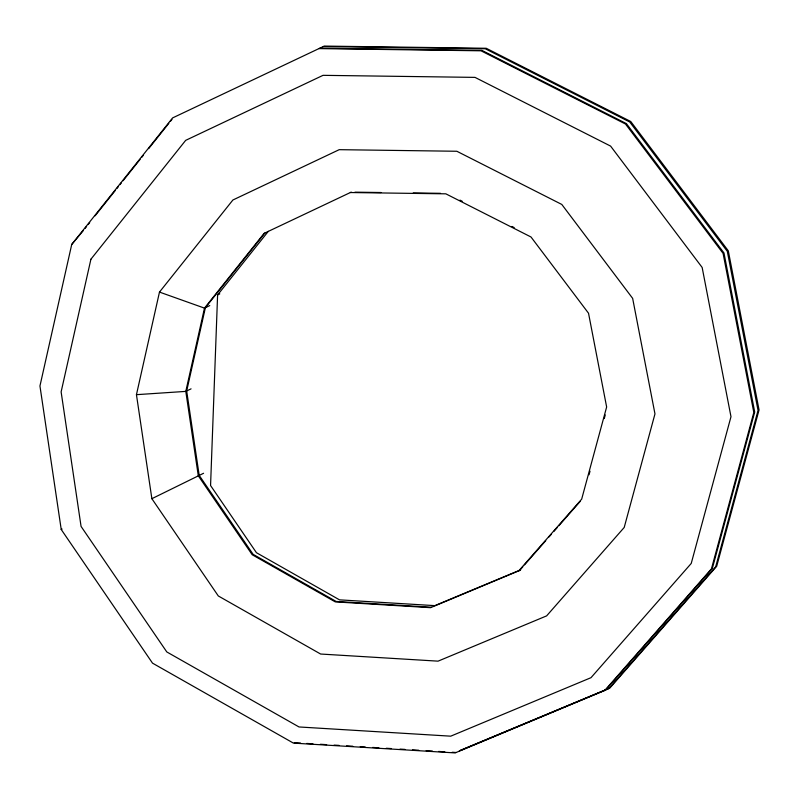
<?xml version="1.0" encoding="UTF-8"?>
<svg xmlns="http://www.w3.org/2000/svg" width="799" height="799" viewBox="0 0 799 799"><rect width="100%" height="100%" fill="white"/><g stroke="black" fill="none" stroke-linecap="round" stroke-linejoin="round"><path stroke-width="1.2" d="M268.304 231.35L217.598 294.951L210.566 485.532L256.459 552.718L339.505 599.849L434.816 605.632L520.638 569.837M460.344 750.391L609.857 688.059L716.683 566.291L759.05 409.927L728.308 250.846L630.741 121.508L486.231 48.27L324.254 46.082L172.614 117.912L71.73 244.454L39.95 385.987L61.223 529.487L152.519 663.15L293.423 743.11L455.12 752.918L605.502 690.156L712.338 568.389L754.705 412.024L723.964 252.943L626.386 123.605L481.877 50.367L319.91 48.18M136.449 394.676L159.48 292.084L232.899 200L339.215 149.673L456.848 151.261L561.797 204.444L632.648 298.377L654.97 413.902L624.209 527.45L546.626 615.879L438.052 661.153L320.629 654.031L218.307 595.964L151.87 498.696L136.449 394.676L185.797 391.39L191.061 388.853M589.033 474.796L590.012 471.2M604.274 418.536L605.252 414.941M83.476 230.402L71.73 244.454M85.024 228.454L86.582 226.507M88.13 224.559L89.688 222.611M95.111 215.8L115.296 190.492M116.844 188.544L118.402 186.596M119.95 184.649L121.498 182.701M123.056 180.754L140.125 159.341M141.683 157.393L143.231 155.445M148.664 148.634L168.839 123.326M170.397 121.378L171.945 119.431M264.958 232.958L205.373 307.705L186.676 390.971L199.191 475.385L253.113 554.336L336.159 601.457L431.46 607.24M518.701 570.925L581.672 499.155L606.641 406.991L588.523 313.228L531.005 236.993L445.832 193.827L350.362 192.539M522.856 566.771L519.58 570.506L430.581 607.669L335.28 601.887L252.224 554.756L198.302 475.814L185.797 391.39L204.484 308.124L264.07 233.388L351.25 192.11M524.494 564.913L545.757 540.673M549.023 536.948L551.48 534.151M553.927 531.355L557.203 527.63M558.841 525.762L580.094 501.522M604.623 690.586L711.45 568.818L753.817 412.444L723.085 253.373L625.507 124.025L480.998 50.796L319.021 48.609M151.87 498.696L203.575 473.278M217.598 294.951L219.775 293.892M209.747 305.588L204.484 308.124L159.48 292.084M61.223 529.487L62.102 529.058M459.345 750.88L608.858 688.538L715.684 566.771L758.051 410.406L727.31 251.325L629.742 121.987L485.233 48.749L323.255 46.562M354.966 192.169L381.003 192.519M413.243 192.949L440.519 193.318M294.302 742.68L300.524 743.06M306.746 743.44L312.958 743.819M320.429 744.269L326.641 744.648M334.102 745.097L339.086 745.397M346.546 745.857L352.768 746.226M360.229 746.685L365.203 746.985M372.664 747.435L378.886 747.814M386.346 748.264L391.32 748.573M400.029 749.092L405.003 749.402M412.464 749.852L418.686 750.231M426.147 750.68L432.369 751.06M438.581 751.44L444.803 751.809M452.264 752.268L455.999 752.488M459.994 200.13L462.202 201.248M511.979 226.477L514.196 227.595M90.916 259.206L61.124 391.89L81.069 526.411L166.801 651.944L299.016 726.96L450.726 736.169L591 677.682L691.235 563.435L730.985 416.718L702.151 267.455L610.596 146.097L475.006 77.383L323.036 75.336L185.668 140.364L90.916 259.206"/></g></svg>
